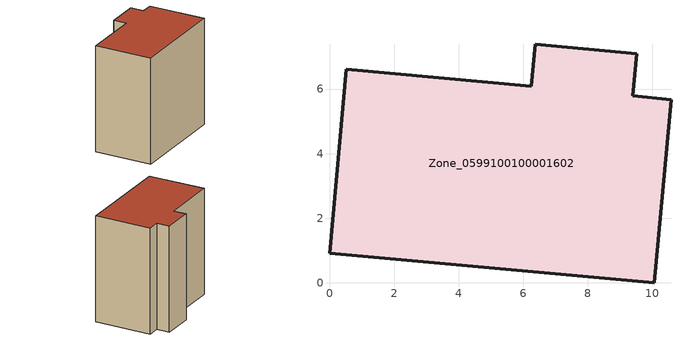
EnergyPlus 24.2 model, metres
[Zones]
Zone_0599100100001602
 floor ground (C_G): 10.05,0 0,0.91 0.52,6.61 6.24,6.08 6.36,7.39 9.51,7.09 9.39,5.79 10.57,5.66 z0
 wall outside (C_F): 9.39,5.79 9.51,7.09 6.36,7.39 6.24,6.08 0.52,6.61 0,0.91 10.05,0 10.57,5.66 9.39,5.79 z0:10.56
 roof outside (C_R): 10.05,0 10.57,5.66 9.39,5.79 9.51,7.09 6.36,7.39 6.24,6.08 0.52,6.61 0,0.91 z10.56
[BUILDING]
Pand.0599100100001602: North Axis=0; Terrain=City; Loads Convergence Tolerance Value=0.04; Temperature Convergence Tolerance Value=0.4; Solar Distribution=FullExterior; Maximum Number of Warmup Days=25; Minimum Number of Warmup Days=1
[Site:Location]
Rotterdam.The.Hague.AP_ZH_NLD Design_Conditions: Latitude=51.96; Longitude=4.45; Time Zone=1; Elevation=-4.5
[SITE:GROUNDTEMPERATURE:BUILDINGSURFACE]
18, 18, 18, 18, 18, 18, 18, 18, 18, 18, 18, 18
[MATERIAL] Thermal Absorptance=0.9; Solar Absorptance=0.7; Visible Absorptance=0.7
Name | Roughness | Thickness | Conductivity | Density | Specific Heat
G.TC.2006-2014 | MediumSmooth | 0.15 | 0.06 | 540 | 1210
F.TC.2006-2014 | Rough | 0.3 | 0.12 | 1920 | 840
R.TC.2006-2014 | MediumRough | 0.2 | 0.08 | 1500 | 1000
[CONSTRUCTION]
C_G: G.TC.2006-2014
C_F: F.TC.2006-2014
C_R: R.TC.2006-2014
[ZONE]
Zone_0599100100001602: Type=1; Multiplier=1; Ceiling Height=Autocalculate; Volume=Autocalculate; Floor Area=autocalculate; Part of Total Floor Area=Yes
[ZONEINFILTRATION:DESIGNFLOWRATE]
Infil_Zone_0599100100001602: Zone or ZoneList or Space or SpaceList=Zone_0599100100001602; Schedule=AlwaysOn; Design Flow Rate Calculation Method=Flow/Area; Flow Rate per Floor Area=0.0015; Constant Term Coefficient=1; Temperature Term Coefficient=0; Velocity Term Coefficient=0; Velocity Squared Term Coefficient=0
[HVACTEMPLATE:ZONE:IDEALLOADSAIRSYSTEM]
Zone_0599100100001602: Maximum Heating Supply Air Temperature=50; Minimum Cooling Supply Air Temperature=13; Maximum Heating Supply Air Humidity Ratio=0.0156; Minimum Cooling Supply Air Humidity Ratio=0.0077; Heating Limit=NoLimit; Cooling Limit=NoLimit; Dehumidification Control Type=ConstantSensibleHeatRatio; Cooling Sensible Heat Ratio=0.7; Dehumidification Setpoint=60; Humidification Control Type=None; Humidification Setpoint=30; Outdoor Air Method=None; Outdoor Air Flow Rate per Person=0.00944; Outdoor Air Flow Rate per Zone Floor Area=0; Outdoor Air Flow Rate per Zone=0; Demand Controlled Ventilation Type=None; Outdoor Air Economizer Type=NoEconomizer; Heat Recovery Type=None; Sensible Heat Recovery Effectiveness=0.7; Latent Heat Recovery Effectiveness=0.65
[ZONECONTROL:THERMOSTAT]
ThermostatControl_Zone_0599100100001602: Zone or ZoneList=Zone_0599100100001602; Control Type Schedule=DualSetpointControlType; Control 1=Thermostat_Zone_0599100100001602; Temperature Difference Between Cutout And Setpoint=0
[THERMOSTATSETPOINT:DUALSETPOINT]
Thermostat_Zone_0599100100001602: Heating Setpoint Temperature Schedule=HeatingSetpoint_Zone_0599100100001602; Cooling Setpoint Temperature Schedule=CoolingSetpoint_Zone_0599100100001602
[SCHEDULE:COMPACT]
HeatingSetpoint_Zone_0599100100001602: Through: 12/31, For: AllDays, Until: 24:00, 21
CoolingSetpoint_Zone_0599100100001602: Through: 12/31, For: AllDays, Until: 24:00, 24
DualSetpointControlType: Through: 12/31, For: AllDays, Until: 24:00, 4
AlwaysOn: Through: 12/31, For: AllDays, Until: 24:00, 1
